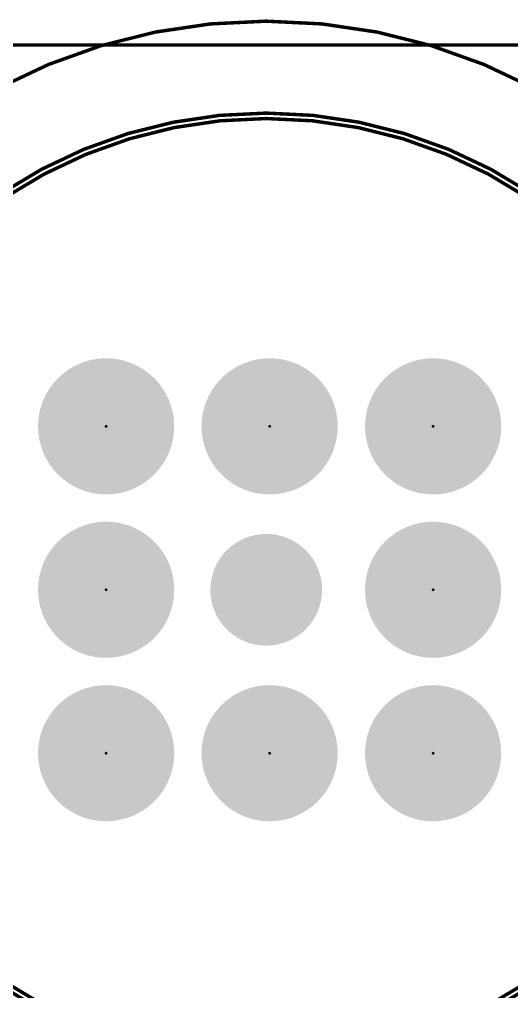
# Model space of a CAD drawing. Header units: millimetres. Extents: x 25 to 162, y 25 to 188.
# Drawn here: x 89.3 to 125.4, y 116.9 to 188.3 of the extents above; entities that cross this region are included whole.
import ezdxf

# ---------------------------------------------------------------- set-up
doc = ezdxf.new("R2010")
doc.units = ezdxf.units.MM
for name, color, linetype in [('BottomLayer', 5, 'Continuous'), ('BottomSolder', 6, 'Continuous'), ('Mechanical1', 6, 'Continuous'), ('Mechanical13', 56, 'Continuous'), ('Mechanical15', 56, 'Continuous'), ('MultiLayer', 9, 'Continuous'), ('PadHoleLayer', 156, 'Continuous'), ('TopLayer', 1, 'Continuous'), ('TopOverlay', 2, 'Continuous'), ('TopSolder', 216, 'Continuous')]:
    doc.layers.add(name, color=color, linetype=linetype)

# ---------------------------------------------------------------- blocks, each defined once
blk = doc.blocks.new('DROSS__500_125_UH_30_A_AMAK_671111_034_42')
at = {"layer": 'BottomLayer', "const_width": 4}
blk.add_lwpolyline([(36.25, 0, 1), (40.25, 0, 1)], format="xyb", close=True, dxfattribs=at)
at = {"layer": 'BottomSolder'}
for points, const_width in [([(25.949, 12, 1), (26.051, 12, 1)], 0.102), ([(37.949, 12, 1), (38.051, 12, 1)], 0.102), ([(49.949, 12, 1), (50.051, 12, 1)], 0.102), ([(36.199, 0, 1), (40.301, 0, 1)], 4.102), ([(25.949, 0, 1), (26.051, 0, 1)], 0.102), ([(49.949, 0, 1), (50.051, 0, 1)], 0.102), ([(25.949, -12, 1), (26.051, -12, 1)], 0.102), ([(37.949, -12, 1), (38.051, -12, 1)], 0.102), ([(49.949, -12, 1), (50.051, -12, 1)], 0.102)]:
    blk.add_lwpolyline(points, format="xyb", close=True, dxfattribs=dict(at, const_width=const_width))
at = {"layer": 'Mechanical13', "const_width": 0.254}
blk.add_lwpolyline([(72.852, 0, 1), (3.648, 0, 1)], format="xyb", close=True, dxfattribs=at)
at = {"layer": 'Mechanical15', "const_width": 0.254}
blk.add_lwpolyline([(80, 0, 1), (-3.5, 0, 1)], format="xyb", close=True, dxfattribs=at)
at = {"layer": 'MultiLayer', "const_width": 4}
blk.add_lwpolyline([(36.25, 0, 1), (40.25, 0, 1)], format="xyb", close=True, dxfattribs=at)
at = {"layer": 'PadHoleLayer'}
for points, const_width in [([(23.5, 12, 1), (28.5, 12, 1)], 5), ([(35.5, 12, 1), (40.5, 12, 1)], 5), ([(47.5, 12, 1), (52.5, 12, 1)], 5), ([(23.5, 0, 1), (28.5, 0, 1)], 5), ([(47.5, 0, 1), (52.5, 0, 1)], 5), ([(36.75, 0, 1), (39.75, 0, 1)], 3), ([(23.5, -12, 1), (28.5, -12, 1)], 5), ([(35.5, -12, 1), (40.5, -12, 1)], 5), ([(47.5, -12, 1), (52.5, -12, 1)], 5)]:
    blk.add_lwpolyline(points, format="xyb", close=True, dxfattribs=dict(at, const_width=const_width))
at = {"layer": 'TopLayer', "const_width": 4}
blk.add_lwpolyline([(36.25, 0, 1), (40.25, 0, 1)], format="xyb", close=True, dxfattribs=at)
at = {"layer": 'TopOverlay', "const_width": 0.254}
blk.add_lwpolyline([(73.251, 0, 1), (3.249, 0, 1)], format="xyb", close=True, dxfattribs=at)
at = {"layer": 'TopSolder'}
for points, const_width in [([(25.949, 12, 1), (26.051, 12, 1)], 0.102), ([(37.949, 12, 1), (38.051, 12, 1)], 0.102), ([(49.949, 12, 1), (50.051, 12, 1)], 0.102), ([(36.199, 0, 1), (40.301, 0, 1)], 4.102), ([(25.949, 0, 1), (26.051, 0, 1)], 0.102), ([(49.949, 0, 1), (50.051, 0, 1)], 0.102), ([(25.949, -12, 1), (26.051, -12, 1)], 0.102), ([(37.949, -12, 1), (38.051, -12, 1)], 0.102), ([(49.949, -12, 1), (50.051, -12, 1)], 0.102)]:
    blk.add_lwpolyline(points, format="xyb", close=True, dxfattribs=dict(at, const_width=const_width))

msp = doc.modelspace()

# ---------------------------------------------------------------- linework, layer by layer
at = {"layer": 'Mechanical1', "const_width": 0.254}
msp.add_lwpolyline([(25.4, 186.4), (161.4, 186.4)], dxfattribs=at)

# ---------------------------------------------------------------- block references
at = {"rotation": 180}
msp.add_blockref('DROSS__500_125_UH_30_A_AMAK_671111_034_42', (145.65, 146.4), dxfattribs=at)

doc.saveas('drawing.dxf')
